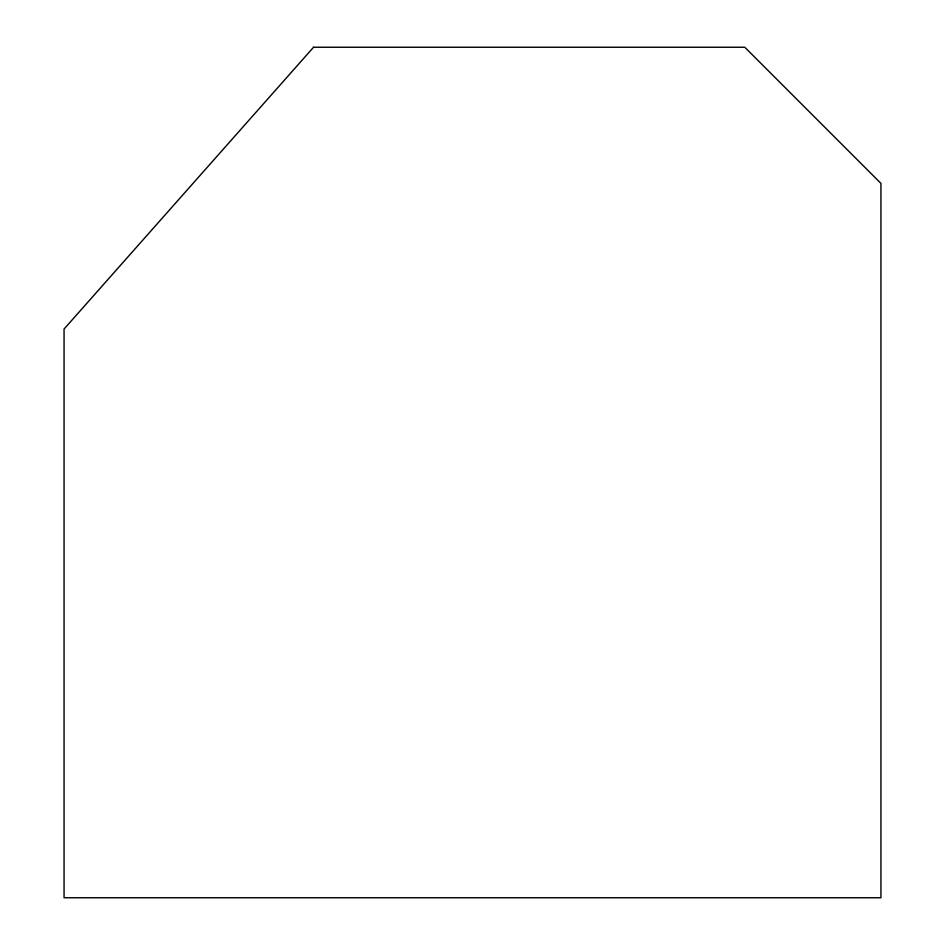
<?xml version="1.0" encoding="UTF-8"?>
<svg xmlns="http://www.w3.org/2000/svg" width="945" height="945" viewBox="0 0 945 945"><rect width="100%" height="100%" fill="white"/><g stroke="black" fill="none" stroke-linecap="round" stroke-linejoin="round"><path stroke-width="1.42" d="M313.551 47.25L64.059 329.037L64.059 897.75L880.941 897.75L880.941 183.401L744.79 47.25L313.551 47.25"/></g></svg>
